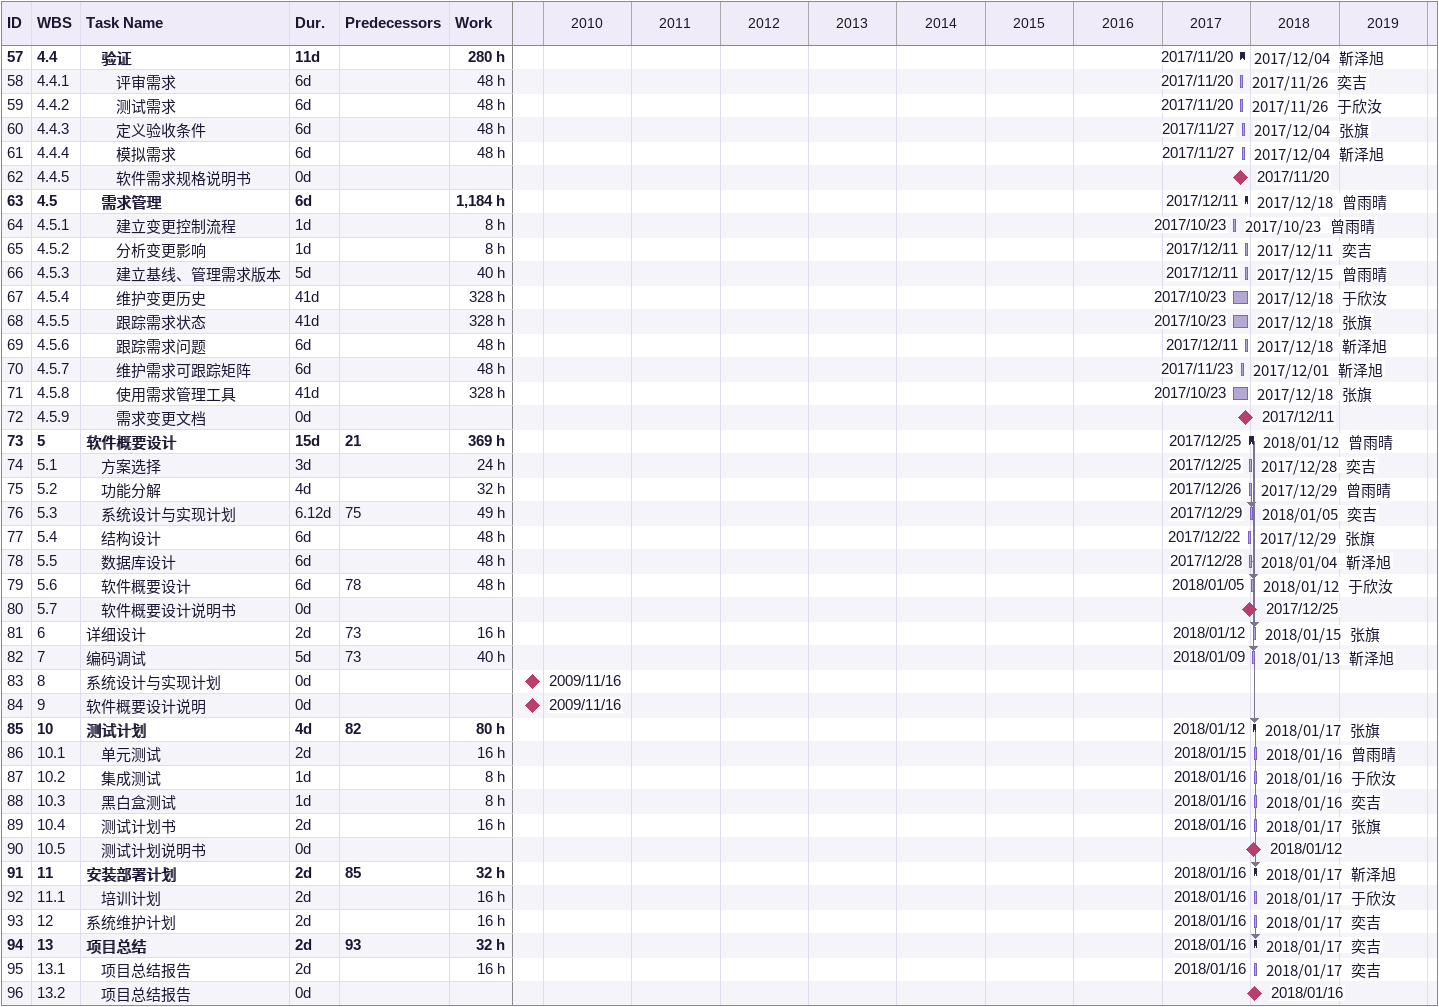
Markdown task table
| ID | WBS | Task | Duration | Start | Finish | Predecessors | Resources | Work (h) |
|---|---|---|---|---|---|---|---|---|
| 57 | 4.4 | **验证** | 11d | 2017-11-20 | 2017-12-04 |  | 靳泽旭 | 280 |
| 58 | 4.4.1 | 评审需求 | 6d | 2017-11-20 | 2017-11-26 |  | 奕吉 | 48 |
| 59 | 4.4.2 | 测试需求 | 6d | 2017-11-20 | 2017-11-26 |  | 于欣汝 | 48 |
| 60 | 4.4.3 | 定义验收条件 | 6d | 2017-11-27 | 2017-12-04 |  | 张旗 | 48 |
| 61 | 4.4.4 | 模拟需求 | 6d | 2017-11-27 | 2017-12-04 |  | 靳泽旭 | 48 |
| 62 | 4.4.5 | 软件需求规格说明书 | 0d | 2017-11-20 | 2017-11-20 |  |  |  |
| 63 | 4.5 | **需求管理** | 6d | 2017-12-11 | 2017-12-18 |  | 曾雨晴 | 1184 |
| 64 | 4.5.1 | 建立变更控制流程 | 1d | 2017-10-23 | 2017-10-23 |  | 曾雨晴 | 8 |
| 65 | 4.5.2 | 分析变更影响 | 1d | 2017-12-11 | 2017-12-11 |  | 奕吉 | 8 |
| 66 | 4.5.3 | 建立基线、管理需求版本 | 5d | 2017-12-11 | 2017-12-15 |  | 曾雨晴 | 40 |
| 67 | 4.5.4 | 维护变更历史 | 41d | 2017-10-23 | 2017-12-18 |  | 于欣汝 | 328 |
| 68 | 4.5.5 | 跟踪需求状态 | 41d | 2017-10-23 | 2017-12-18 |  | 张旗 | 328 |
| 69 | 4.5.6 | 跟踪需求问题 | 6d | 2017-12-11 | 2017-12-18 |  | 靳泽旭 | 48 |
| 70 | 4.5.7 | 维护需求可跟踪矩阵 | 6d | 2017-11-23 | 2017-12-01 |  | 靳泽旭 | 48 |
| 71 | 4.5.8 | 使用需求管理工具 | 41d | 2017-10-23 | 2017-12-18 |  | 张旗 | 328 |
| 72 | 4.5.9 | 需求变更文档 | 0d | 2017-12-11 | 2017-12-11 |  |  |  |
| 73 | 5 | **软件概要设计** | 15d | 2017-12-25 | 2018-01-12 | 21 | 曾雨晴 | 369 |
| 74 | 5.1 | 方案选择 | 3d | 2017-12-25 | 2017-12-28 |  | 奕吉 | 24 |
| 75 | 5.2 | 功能分解 | 4d | 2017-12-26 | 2017-12-29 |  | 曾雨晴 | 32 |
| 76 | 5.3 | 系统设计与实现计划 | 6.12d | 2017-12-29 | 2018-01-05 | 75 | 奕吉 | 49 |
| 77 | 5.4 | 结构设计 | 6d | 2017-12-22 | 2017-12-29 |  | 张旗 | 48 |
| 78 | 5.5 | 数据库设计 | 6d | 2017-12-28 | 2018-01-04 |  | 靳泽旭 | 48 |
| 79 | 5.6 | 软件概要设计 | 6d | 2018-01-05 | 2018-01-12 | 78 | 于欣汝 | 48 |
| 80 | 5.7 | 软件概要设计说明书 | 0d | 2017-12-25 | 2017-12-25 |  |  |  |
| 81 | 6 | 详细设计 | 2d | 2018-01-12 | 2018-01-15 | 73 | 张旗 | 16 |
| 82 | 7 | 编码调试 | 5d | 2018-01-09 | 2018-01-13 | 73 | 靳泽旭 | 40 |
| 83 | 8 | 系统设计与实现计划 | 0d | 2009-11-16 | 2009-11-16 |  |  |  |
| 84 | 9 | 软件概要设计说明 | 0d | 2009-11-16 | 2009-11-16 |  |  |  |
| 85 | 10 | **测试计划** | 4d | 2018-01-12 | 2018-01-17 | 82 | 张旗 | 80 |
| 86 | 10.1 | 单元测试 | 2d | 2018-01-15 | 2018-01-16 |  | 曾雨晴 | 16 |
| 87 | 10.2 | 集成测试 | 1d | 2018-01-16 | 2018-01-16 |  | 于欣汝 | 8 |
| 88 | 10.3 | 黑白盒测试 | 1d | 2018-01-16 | 2018-01-16 |  | 奕吉 | 8 |
| 89 | 10.4 | 测试计划书 | 2d | 2018-01-16 | 2018-01-17 |  | 张旗 | 16 |
| 90 | 10.5 | 测试计划说明书 | 0d | 2018-01-12 | 2018-01-12 |  |  |  |
| 91 | 11 | **安装部署计划** | 2d | 2018-01-16 | 2018-01-17 | 85 | 靳泽旭 | 32 |
| 92 | 11.1 | 培训计划 | 2d | 2018-01-16 | 2018-01-17 |  | 于欣汝 | 16 |
| 93 | 12 | 系统维护计划 | 2d | 2018-01-16 | 2018-01-17 |  | 奕吉 | 16 |
| 94 | 13 | **项目总结** | 2d | 2018-01-16 | 2018-01-17 | 93 | 奕吉 | 32 |
| 95 | 13.1 | 项目总结报告 | 2d | 2018-01-16 | 2018-01-17 |  | 奕吉 | 16 |
| 96 | 13.2 | 项目总结报告 | 0d | 2018-01-16 | 2018-01-16 |  |  |  |
